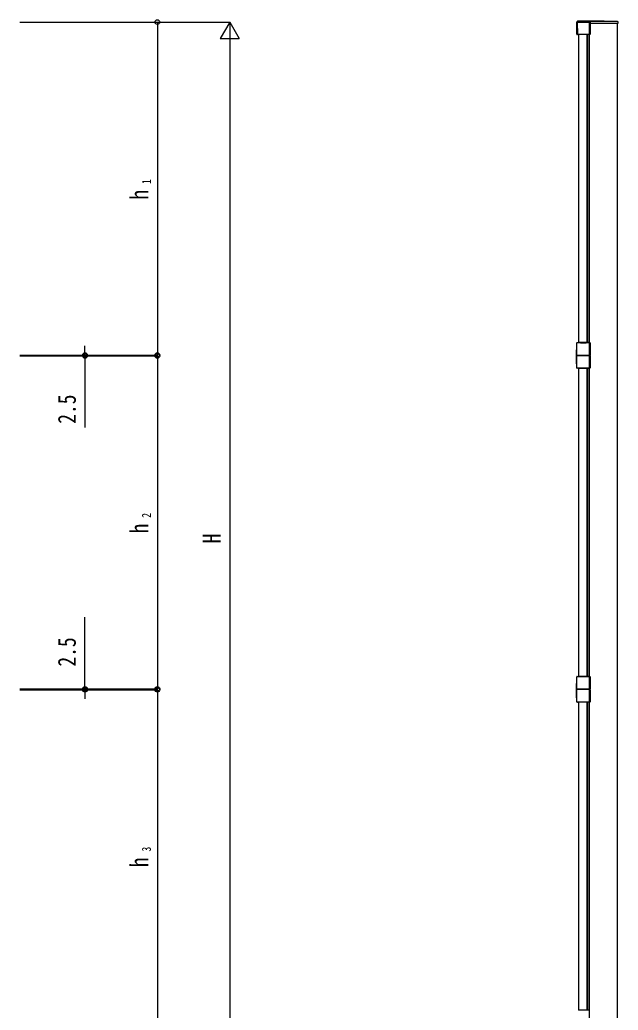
# Model space of a CAD drawing. Units: millimetres, scale not verified. Extents: x -6308 to 6308, y -4455 to 4455.
# Drawn here: x -103 to 1550, y -2303 to 434 of the extents above; entities that cross this region are included whole.
import ezdxf
from ezdxf.enums import TextEntityAlignment as Align

# ---------------------------------------------------------------- set-up
doc = ezdxf.new("R2010")
doc.units = ezdxf.units.MM
doc.header["$LTSCALE"] = 22
doc.layers.add('0-5_YKK_A1', color=4, linetype='Continuous')
doc.layers.add('0-6_YKK_D', color=6, linetype='Continuous')
doc.styles.add('ＭＳ ゴシック', font='')
doc.styles.get('ＭＳ ゴシック').set_extended_font_data('MS Gothic')

msp = doc.modelspace()

# ---------------------------------------------------------------- linework, layer by layer
at = {"layer": '0-5_YKK_A1'}
for p, q in [((1436.22, 398.58), (1435.98, 426.87)), ((1436.24, 394.23), (1436.24, 427.73)), ((1437.26, 394.09), (1436.98, 426.58)), ((1437.22, 428.71), (1471.72, 428.71)), ((1438.47, 427.6), (1471.97, 427.6)), ((1438.76, 394.1), (1438.47, 427.6)), ((1511.47, 430.1), (1439.18, 430.1)), ((1548.97, 429.1), (1439.48, 429.1)), ((1474.97, 424.6), (1470.47, 429.1)), ((1470.47, 427.6), (1470.47, -2417.4)), ((1472.7, 427.73), (1472.7, 394.23)), ((1474.97, 424.6), (1550.47, 424.6)), ((1548.47, -2417.4), (1548.47, 424.6)), ((1550.47, 424.6), (1550.47, 427.6)), ((1437.44, 393.24), (1437.22, 393.24)), ((1438.76, 394.1), (1437.26, 394.09)), ((1437.44, 393.24), (1437.72, 393.44)), ((1445.47, 393.44), (1437.72, 393.44)), ((1440.67, 393.1), (1440.67, -457.9)), ((1468.97, 393.1), (1440.67, 393.1)), ((1446.47, 393.5), (1445.47, 393.44)), ((1462.47, 393.5), (1446.47, 393.5)), ((1451.97, 393.1), (1451.97, 393.5)), ((1464.17, 393.1), (1464.17, 393.44)), ((1464.17, 393.1), (1464.17, -457.9)), ((1464.97, 393.1), (1464.97, -457.9)), ((1471.5, 393.24), (1471.22, 393.44)), ((1471.72, 393.24), (1471.5, 393.24)), ((1436.24, -492.53), (1436.24, -459.03)), ((1437.22, -458.05), (1437.44, -458.05)), ((1437.44, -458.05), (1437.72, -458.24)), ((1446.47, -458.31), (1462.47, -458.31)), ((1451.97, -458.4), (1451.97, -457.9)), ((1462.47, -458.31), (1463.47, -458.24)), ((1463.47, -458.24), (1471.22, -458.24)), ((1464.17, -458.5), (1464.17, -457.9)), ((1471.5, -458.05), (1471.22, -458.24)), ((1471.5, -458.05), (1471.72, -458.05)), ((1472.7, -459.03), (1472.7, -492.53)), ((1434.97, -517.1), (1434.97, -477.7)), ((1435.27, -477.4), (1436.21, -477.4)), ((1436.21, -517.4), (1435.27, -517.4)), ((1436.24, -528.27), (1436.24, -494.77)), ((1471.72, -493.51), (1437.22, -493.51)), ((1437.22, -493.79), (1471.72, -493.79)), ((1472.7, -494.77), (1472.7, -528.27)), ((1437.44, -529.26), (1437.22, -529.26)), ((1437.44, -529.26), (1437.72, -529.06)), ((1445.47, -529.06), (1437.72, -529.06)), ((1440.67, -529.4), (1440.67, -1380.4)), ((1468.97, -529.4), (1440.67, -529.4)), ((1446.47, -529), (1445.47, -529.06)), ((1462.47, -529), (1446.47, -529)), ((1451.97, -529.4), (1451.97, -529)), ((1464.17, -529.4), (1464.17, -529.06)), ((1464.17, -529.4), (1464.17, -1380.4)), ((1464.97, -529.4), (1464.97, -1380.4)), ((1471.5, -529.26), (1471.22, -529.06)), ((1471.72, -529.26), (1471.5, -529.26)), ((1436.24, -1415.03), (1436.24, -1381.53)), ((1437.22, -1380.55), (1437.44, -1380.55)), ((1437.44, -1380.55), (1437.72, -1380.74)), ((1446.47, -1380.81), (1462.47, -1380.81)), ((1451.97, -1380.9), (1451.97, -1380.4)), ((1462.47, -1380.81), (1463.47, -1380.74)), ((1463.47, -1380.74), (1471.22, -1380.74)), ((1464.17, -1381), (1464.17, -1380.4)), ((1471.5, -1380.55), (1471.22, -1380.74)), ((1471.5, -1380.55), (1471.72, -1380.55)), ((1472.7, -1381.53), (1472.7, -1415.03)), ((1434.97, -1439.6), (1434.97, -1400.2)), ((1435.27, -1399.9), (1436.21, -1399.9)), ((1436.24, -1450.77), (1436.24, -1417.27)), ((1471.72, -1416.01), (1437.22, -1416.01)), ((1437.22, -1416.29), (1471.72, -1416.29)), ((1472.7, -1417.27), (1472.7, -1450.77)), ((1436.21, -1439.9), (1435.27, -1439.9)), ((1437.44, -1451.76), (1437.22, -1451.76)), ((1437.44, -1451.76), (1437.72, -1451.56)), ((1445.47, -1451.56), (1437.72, -1451.56)), ((1440.67, -1451.9), (1440.67, -2302.9)), ((1468.97, -1451.9), (1440.67, -1451.9)), ((1446.47, -1451.5), (1445.47, -1451.56)), ((1462.47, -1451.5), (1446.47, -1451.5)), ((1451.97, -1451.9), (1451.97, -1451.5)), ((1464.17, -1451.9), (1464.17, -1451.56)), ((1464.17, -1451.9), (1464.17, -2302.9)), ((1464.97, -1451.9), (1464.97, -2302.9)), ((1471.5, -1451.76), (1471.22, -1451.56)), ((1471.72, -1451.76), (1471.5, -1451.76)), ((1451.97, -2303.4), (1451.97, -2302.9)), ((1464.17, -2303.5), (1464.17, -2302.9))]:
    msp.add_line(p, q, dxfattribs=at)
for points in [[(1468.97, 393.1), (1468.97, -457.9), (1440.67, -457.9)], [(1471.22, 393.44), (1463.47, 393.44), (1462.47, 393.5)], [(1437.72, -458.24), (1445.47, -458.24), (1446.47, -458.31)], [(1468.97, -529.4), (1468.97, -1380.4), (1440.67, -1380.4)], [(1471.22, -529.06), (1463.47, -529.06), (1462.47, -529)], [(1437.72, -1380.74), (1445.47, -1380.74), (1446.47, -1380.81)], [(1468.97, -1451.9), (1468.97, -2302.9), (1440.67, -2302.9)], [(1471.22, -1451.56), (1463.47, -1451.56), (1462.47, -1451.5)]]:
    msp.add_lwpolyline(points, dxfattribs=at)
for centre, radius, start, end in [((1439.18, 426.9), 3.2, 90, 180.5), ((1437.22, 427.73), 0.981, 90, 180), ((1439.48, 426.6), 2.5, 90, 180.5), ((1471.72, 427.73), 0.981, 0, 90), ((1511.47, 429.1), 1, 0, 90), ((1548.97, 427.6), 1.5, 0, 90), ((1437.22, 398.59), 1, 180.5, 270.5), ((1437.22, 394.23), 0.981, 180, 270), ((1471.72, 394.23), 0.981, 270, 0), ((1437.22, -459.03), 0.981, 90, 180), ((1471.72, -459.03), 0.981, 0, 90), ((1435.27, -477.7), 0.3, 90, 180), ((1437.22, -492.53), 0.981, 180, 270), ((1471.72, -492.53), 0.981, 270, 0), ((1435.27, -517.1), 0.3, 180, 270), ((1437.22, -494.77), 0.981, 90, 180), ((1471.72, -494.77), 0.981, 0, 90), ((1437.22, -528.27), 0.981, 180, 270), ((1471.72, -528.27), 0.981, 270, 0), ((1437.22, -1381.53), 0.981, 90, 180), ((1471.72, -1381.53), 0.981, 0, 90), ((1435.27, -1400.2), 0.3, 90, 180), ((1437.22, -1415.03), 0.981, 180, 270), ((1437.22, -1417.27), 0.981, 90, 180), ((1471.72, -1415.03), 0.981, 270, 0), ((1471.72, -1417.27), 0.981, 0, 90), ((1435.27, -1439.6), 0.3, 180, 270), ((1437.22, -1450.77), 0.981, 180, 270), ((1471.72, -1450.77), 0.981, 270, 0)]:
    msp.add_arc(centre, radius, start, end, dxfattribs=at)
at = {"layer": '0-6_YKK_D'}
for p, q in [((-102.63, 427.6), (478.37, 427.6)), ((-102.63, 427.6), (278.37, 427.6)), ((277.37, 427.6), (277.37, -492.4)), ((477.37, 427.6), (451.12, 382.13)), ((477.37, 427.6), (503.62, 382.13)), ((477.37, 427.6), (477.37, 336.66)), ((451.12, 382.13), (503.62, 382.13)), ((477.37, 375.1), (477.37, -2364.9)), ((-102.63, -492.4), (278.37, -492.4)), ((-102.63, -492.4), (78.37, -492.4)), ((77.37, -492.4), (77.37, -466.9)), ((77.37, -492.4), (77.37, -494.9)), ((-102.63, -494.9), (278.37, -494.9)), ((-102.63, -494.9), (78.37, -494.9)), ((77.37, -494.9), (77.37, -692.9)), ((277.37, -494.9), (277.37, -1414.9)), ((77.37, -1414.9), (77.37, -1216.9)), ((-102.63, -1414.9), (278.37, -1414.9)), ((-102.63, -1414.9), (78.37, -1414.9)), ((-102.63, -1417.4), (78.37, -1417.4)), ((-102.63, -1417.4), (278.37, -1417.4)), ((77.37, -1417.4), (77.37, -1414.9)), ((77.37, -1417.4), (77.37, -1442.9)), ((277.37, -1417.4), (277.37, -2337.4))]:
    msp.add_line(p, q, dxfattribs=at)
for centre in [(277.37, 427.6), (77.37, -492.4), (77.37, -494.9), (277.37, -492.4), (277.37, -494.9), (77.37, -1414.9), (77.37, -1417.4), (277.37, -1414.9), (277.37, -1417.4)]:
    msp.add_circle(centre, 6.38, dxfattribs=at)

# ---------------------------------------------------------------- texts
at = {"layer": '0-6_YKK_D', "style": 'ＭＳ ゴシック', "width": 0.8}
for s, height, p in [('1', 24.74, (266.87, -19.8)), ('h', 49.49, (266.87, -63)), ('2.5', 49.49, (66.87, -682.4)), ('2', 24.74, (266.87, -942.3)), ('h', 49.49, (266.87, -985.5)), ('H', 49.49, (466.87, -1012.9)), ('2.5', 49.49, (66.87, -1353.4)), ('3', 24.74, (266.87, -1864.8)), ('h', 49.49, (266.87, -1908))]:
    msp.add_text(s, height=height, rotation=90, dxfattribs=at).set_placement(p, align=Align.BOTTOM_LEFT)

doc.saveas('drawing.dxf')
